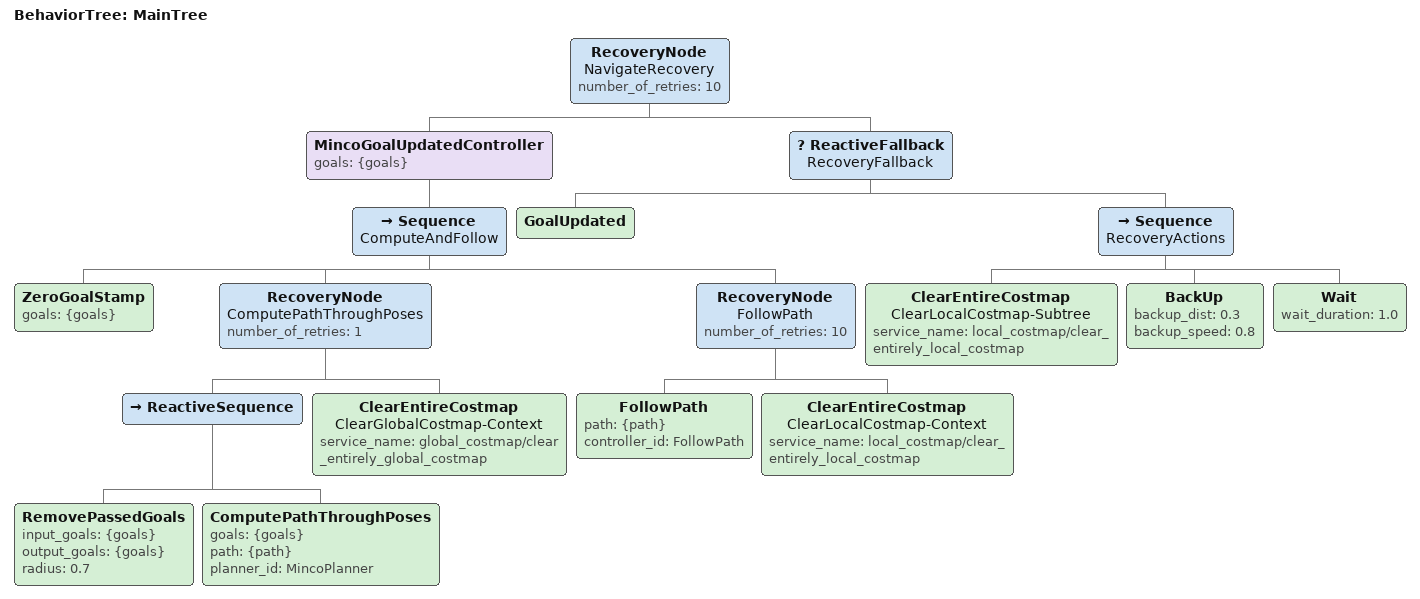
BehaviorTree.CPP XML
<?xml version="1.0" encoding="UTF-8"?>
<root BTCPP_format="3"
      main_tree_to_execute="MainTree">
  <BehaviorTree ID="MainTree">
    <RecoveryNode name="NavigateRecovery"
                  number_of_retries="10">
      <MincoGoalUpdatedController goals="{goals}">
        <Sequence name="ComputeAndFollow">
          <ZeroGoalStamp goals="{goals}"/>
          <RecoveryNode name="ComputePathThroughPoses"
                        number_of_retries="1">
            <ReactiveSequence>
              <RemovePassedGoals input_goals="{goals}"
                                 output_goals="{goals}"
                                 radius="0.7"/>
              <ComputePathThroughPoses goals="{goals}"
                                       path="{path}"
                                       planner_id="MincoPlanner"/>
            </ReactiveSequence>
            <ClearEntireCostmap name="ClearGlobalCostmap-Context"
                                service_name="global_costmap/clear_entirely_global_costmap"/>
          </RecoveryNode>
          <RecoveryNode name="FollowPath"
                        number_of_retries="10">
            <FollowPath path="{path}"
                        controller_id="FollowPath"/>
            <ClearEntireCostmap name="ClearLocalCostmap-Context"
                                service_name="local_costmap/clear_entirely_local_costmap"/>
          </RecoveryNode>
        </Sequence>
      </MincoGoalUpdatedController>
      <ReactiveFallback name="RecoveryFallback">
        <GoalUpdated/>
          <Sequence name="RecoveryActions">
            <ClearEntireCostmap name="ClearLocalCostmap-Subtree"
                                service_name="local_costmap/clear_entirely_local_costmap"/>
            <BackUp backup_dist="0.3" backup_speed="0.8"/>
            <Wait wait_duration="1.0"/>
          </Sequence>
      </ReactiveFallback>
    </RecoveryNode>
  </BehaviorTree>
</root>
